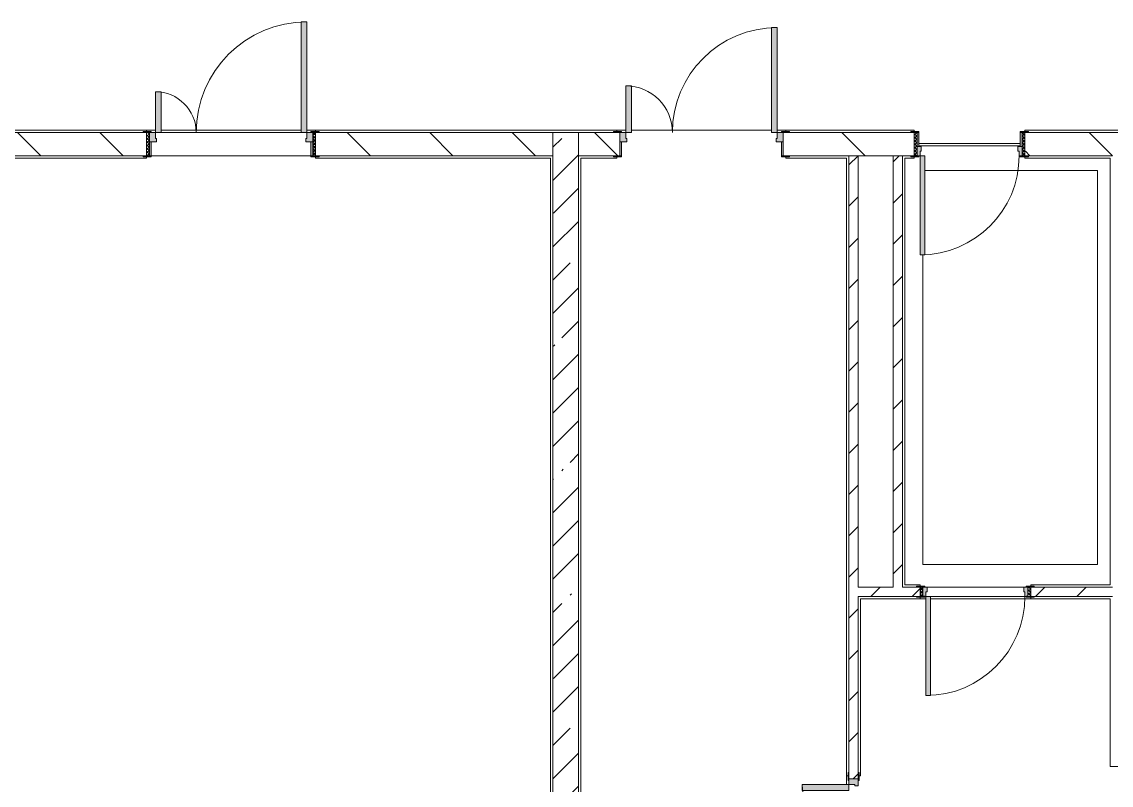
# Model space of a CAD drawing. Header units: millimetres. Extents: x -3724 to 231642, y -8553 to 29017.
# Drawn here: x 182278 to 191624, y 5000 to 11550 of the extents above; entities that cross this region are included whole.
import ezdxf

# ---------------------------------------------------------------- set-up
doc = ezdxf.new("R2010")
doc.units = ezdxf.units.MM
for name, color, linetype, lineweight in [('A-DETL-2', 7, 'Continuous', 5), ('A-GENM-1', 7, 'Continuous', 5), ('A-WALL', 7, 'Continuous', 9), ('I-WALL-3', 7, 'Continuous', 5)]:
    doc.layers.add(name, color=color, linetype=linetype, lineweight=lineweight)
for name, color, linetype, lineweight, true_color in [('A-DOOR-2', 7, 'Continuous', 5, 0xaaaaaa), ('A-DOOR-3', 7, 'Continuous', 5, 0xe2e2e2), ('A-DOOR-FRAM-3', 7, 'Continuous', 5, 0xe2e2e2), ('A-DOOR-FRAM-4', 7, 'Continuous', 5, 0xaaaaaa), ('A-FLOR-1', 7, 'Continuous', 5, 0xaaaaaa)]:
    doc.layers.add(name, color=color, linetype=linetype, lineweight=lineweight, true_color=true_color)
pattern_1 = [(45, (79704.28, 0), (-176.7767, 176.7767), [])]
pattern_2 = [(135, (79704.3, 0), (-353.5534, -353.5534), [])]

# ---------------------------------------------------------------- blocks, each defined once
blk = doc.blocks.new('110_Дверь_СКБ_1Ст_Внутренняя1 - Д-8 950x2100h_охрана-V174-1_3_1_птичка')
at = {"layer": 'A-DOOR-2'}
h = blk.add_hatch(dxfattribs=at)
h.set_pattern_fill('FP_61', color=256, style=0, pattern_type=2)
h.set_pattern_definition([(135, (1826.41, 164.685), (-14.14214, -14.14214), []), (225, (1826.41, 164.685), (14.14214, -14.14214), [])])
h.paths.add_polyline_path([(462.5, 100), (462.5, -100), (487.5, -100), (487.5, 100)])
at = {"layer": 'A-DOOR-3'}
h = blk.add_hatch(color=256, dxfattribs=at)
h.paths.add_polyline_path([(462.5, 100), (437.5, 100), (437.5, 60), (427.5, 60), (427.5, 20), (462.5, 20)])
h.paths.add_polyline_path([(-412.5, 100), (-437.5, 100), (-437.5, 20), (-402.5, 20.4), (-402.5, 60), (-412.5, 60)])
at = {"layer": 'A-DOOR-FRAM-3'}
for points in [[(437.5, 950), (397.5, 950), (397.5, 100), (437.5, 100), (437.5, 320)], [(-442.5, 108), (-492.5, 108), (-492.5, 100), (-422.5, 100), (-422.5, 108), (-437.5, 108)], [(487.7, 108), (447.5, 108), (447.5, 100), (517.5, 100), (517.5, 108)], [(-437.5, 20), (-437.5, -100), (-422.5, -100), (-422.5, 20)], [(447.5, 20), (447.5, -100), (462.5, -100), (462.5, 20)], [(-492.5, -100), (-492.5, -108), (-422.5, -108), (-422.5, -100), (-462.5, -100)], [(517.5, -100), (447.5, -100), (447.5, -108), (517.5, -108)]]:
    blk.add_hatch(color=256, dxfattribs=at).paths.add_polyline_path(points)
at = {"layer": 'A-DOOR-FRAM-4'}
h = blk.add_hatch(dxfattribs=at)
h.set_pattern_fill('FP_62', color=256, style=0, pattern_type=2)
h.set_pattern_definition([(45, (-296.384, 164.685), (-14.1421, 14.1421), []), (135, (-296.384, 164.685), (-14.1421, -14.1421), [])])
h.paths.add_polyline_path([(-462.5, 100), (-462.5, -100), (-437.5, -100), (-437.5, 100)])
at = {"layer": 'A-DOOR-2'}
for p, q in [((437.5, 950), (397.5, 950)), ((397.5, 950), (397.5, 100)), ((437.5, 100), (437.5, 950)), ((397.5, 100), (437.5, 100))]:
    blk.add_line(p, q, dxfattribs=at)
blk.add_arc((437.5, 100), 850, 90, 180, dxfattribs=at)
at = {"layer": 'A-DOOR-FRAM-4'}
for p, q in [((-422.5, 108), (-492.5, 108)), ((-492.5, 108), (-492.5, 100)), ((-492.5, 100), (-422.5, 100)), ((-437.5, 100), (-462.5, 100)), ((-462.5, 100), (-462.5, -100)), ((-412.5, 100), (-437.5, 100)), ((-437.5, 100), (-437.5, 20)), ((-437.5, -100), (-437.5, 100)), ((-422.5, 100), (-437.5, 100)), ((-437.5, 100), (-437.5, 99)), ((-437.5, 99), (-422.5, 99)), ((-422.5, 100), (-422.5, 108)), ((-422.5, 99), (-422.5, 100)), ((-412.5, 60), (-412.5, 100)), ((437.5, 100), (437.5, 60)), ((462.5, 100), (437.5, 100)), ((517.5, 108), (447.5, 108)), ((447.5, 108), (447.5, 100)), ((462.5, 100), (447.5, 100)), ((447.5, 100), (447.5, 99)), ((447.5, 100), (517.5, 100)), ((447.5, 99), (462.5, 99)), ((462.5, 20), (462.5, 100)), ((487.5, 100), (462.5, 100)), ((462.5, 100), (462.5, -100)), ((462.5, 99), (462.5, 100)), ((487.5, -100), (487.5, 100)), ((517.5, 100), (517.5, 108)), ((-437.5, 20), (-402.5, 20)), ((-422.5, 20), (-437.5, 20)), ((-437.5, 20), (-437.5, -100)), ((-422.5, -100), (-422.5, 20)), ((-402.5, 60), (-412.5, 60)), ((-402.5, 20), (-402.5, 60)), ((437.5, 60), (427.5, 60)), ((427.5, 60), (427.5, 20)), ((427.5, 20), (462.5, 20)), ((462.5, 20), (447.5, 20)), ((447.5, 20), (447.5, -100)), ((462.5, -100), (462.5, 20)), ((-422.5, -100), (-492.5, -100)), ((-492.5, -100), (-492.5, -108)), ((-492.5, -108), (-422.5, -108)), ((-462.5, -100), (-437.5, -100)), ((-437.5, -100), (-422.5, -100)), ((-422.5, -108), (-422.5, -100)), ((447.5, -100), (462.5, -100)), ((517.5, -100), (447.5, -100)), ((447.5, -100), (447.5, -108)), ((447.5, -108), (517.5, -108)), ((462.5, -100), (487.5, -100)), ((517.5, -108), (517.5, -100))]:
    blk.add_line(p, q, dxfattribs=at)
blk = doc.blocks.new('110_Дверь_СКБ_1Ст_Внутренняя1 - Д-8 950x2100h_охрана-V175-1_3_1_птичка')
at = {"layer": 'A-DOOR-2'}
h = blk.add_hatch(dxfattribs=at)
h.set_pattern_fill('FP_63', color=256, style=0, pattern_type=2)
h.set_pattern_definition([(135, (1826.41, 104.685), (-14.14214, -14.14214), []), (225, (1826.41, 104.685), (14.14214, -14.14214), [])])
h.paths.add_polyline_path([(462.5, 40), (462.5, -40), (487.5, -40), (486.1, 40)])
at = {"layer": 'A-DOOR-3'}
h = blk.add_hatch(color=256, dxfattribs=at)
h.paths.add_polyline_path([(-412.5, 40), (-437.5, 40), (-437.5, -40), (-402.5, -40), (-402.5, 0), (-412.5, 0)])
h.paths.add_polyline_path([(462.5, 40), (437.5, 40), (437.5, 0), (427.5, 0), (427.5, -40), (462.5, -40)])
at = {"layer": 'A-DOOR-FRAM-3'}
for points in [[(437.5, 890), (397.5, 890), (397.5, 40), (437.5, 40), (437.5, 713.8)], [(-471.3, 48), (-492.5, 48), (-492.5, 40), (-422.5, 40), (-422.5, 48), (-462.5, 48)], [(447.5, 48), (447.5, 40), (517.5, 40), (517.5, 48), (462.5, 48)], [(-462.5, -40), (-492.5, -40), (-492.5, -48), (-422.5, -48), (-422.5, -40), (-437.5, -40)], [(487.2, -40), (447.5, -40), (447.5, -48), (517.5, -48), (517.5, -40), (487.5, -40)]]:
    blk.add_hatch(color=256, dxfattribs=at).paths.add_polyline_path(points)
at = {"layer": 'A-DOOR-FRAM-4'}
h = blk.add_hatch(dxfattribs=at)
h.set_pattern_fill('FP_64', color=256, style=0, pattern_type=2)
h.set_pattern_definition([(45, (-296.384, 104.685), (-14.1421, 14.1421), []), (135, (-296.384, 104.685), (-14.1421, -14.1421), [])])
h.paths.add_polyline_path([(-462.5, 40), (-462.5, -40), (-437.5, -40), (-437.5, 40)])
at = {"layer": 'A-DOOR-2'}
for p, q in [((437.5, 890), (397.5, 890)), ((397.5, 890), (397.5, 40)), ((437.5, 40), (437.5, 890)), ((397.5, 40), (437.5, 40))]:
    blk.add_line(p, q, dxfattribs=at)
blk.add_arc((437.5, 40), 850, 90, 180, dxfattribs=at)
at = {"layer": 'A-DOOR-FRAM-4'}
for p, q in [((-422.5, 48), (-492.5, 48)), ((-492.5, 48), (-492.5, 40)), ((-492.5, 40), (-422.5, 40)), ((-437.5, 40), (-462.5, 40)), ((-462.5, 40), (-462.5, -40)), ((-412.5, 40), (-437.5, 40)), ((-437.5, 40), (-437.5, -40)), ((-437.5, -40), (-437.5, 40)), ((-422.5, 40), (-437.5, 40)), ((-437.5, 40), (-437.5, 39)), ((-437.5, 39), (-422.5, 39)), ((-422.5, 40), (-422.5, 48)), ((-422.5, 39), (-422.5, 40)), ((-412.5, 0), (-412.5, 40)), ((-402.5, 0), (-412.5, 0)), ((-402.5, -40), (-402.5, 0)), ((437.5, 0), (427.5, 0)), ((427.5, 0), (427.5, -40)), ((437.5, 40), (437.5, 0)), ((462.5, 40), (437.5, 40)), ((517.5, 48), (447.5, 48)), ((447.5, 48), (447.5, 40)), ((462.5, 40), (447.5, 40)), ((447.5, 40), (447.5, 39)), ((447.5, 40), (517.5, 40)), ((447.5, 39), (462.5, 39)), ((462.5, -40), (462.5, 40)), ((487.5, 40), (462.5, 40)), ((462.5, 40), (462.5, -40)), ((462.5, 39), (462.5, 40)), ((487.5, -40), (487.5, 40)), ((517.5, 40), (517.5, 48)), ((-422.5, -40), (-492.5, -40)), ((-492.5, -40), (-492.5, -48)), ((-492.5, -48), (-422.5, -48)), ((-462.5, -40), (-437.5, -40)), ((-422.5, -39), (-437.5, -39)), ((-437.5, -39), (-437.5, -40)), ((-437.5, -40), (-402.5, -40)), ((-437.5, -40), (-422.5, -40)), ((-422.5, -40), (-422.5, -39)), ((-422.5, -48), (-422.5, -40)), ((427.5, -40), (462.5, -40)), ((462.5, -39), (447.5, -39)), ((447.5, -39), (447.5, -40)), ((447.5, -40), (462.5, -40)), ((517.5, -40), (447.5, -40)), ((447.5, -40), (447.5, -48)), ((447.5, -48), (517.5, -48)), ((462.5, -40), (462.5, -39)), ((462.5, -40), (487.5, -40)), ((517.5, -48), (517.5, -40))]:
    blk.add_line(p, q, dxfattribs=at)
blk = doc.blocks.new('110_Дверь_СКБ_2Ст - Д-2а_л_ Из коридора на лестницу-32216062-1_3_1_птичка')
at = {"layer": 'A-DOOR-3'}
for points in [[(612.5, 100), (662.5, 100), (662.5, 1000), (612.5, 1000), (612.5, 120)], [(-637.5, 100), (-587.5, 100), (-587.5, 500), (-637.5, 500), (-637.5, 120)], [(697.5, -100), (712.5, -100), (712.5, 20), (697.5, 20)]]:
    blk.add_hatch(color=256, dxfattribs=at).paths.add_polyline_path(points)
h = blk.add_hatch(color=256, dxfattribs=at)
h.paths.add_polyline_path([(662.5, 20), (712.5, 20), (712.5, 100), (662.5, 100), (662.5, 50), (652.5, 50), (652.5, 20)])
h.paths.add_polyline_path([(-687.5, 20), (-627.5, 20), (-627.5, 50), (-637.5, 50), (-637.5, 100), (-687.5, 100)])
at = {"layer": 'A-DOOR-FRAM-3'}
for points in [[(-687.5, 100), (-672.5, 100), (-672.5, 108), (-742.5, 108), (-742.5, 100), (-712.5, 100)], [(722.9, 100), (767.5, 100), (767.5, 108), (697.5, 108), (697.5, 100), (712.5, 100)], [(-672.5, -100), (-672.5, 20), (-687.5, 20), (-687.5, -100)], [(-672.5, -108), (-672.5, -100), (-742.5, -100), (-742.5, -108), (-687.5, -108)], [(737.5, -108), (767.5, -108), (767.5, -100), (697.5, -100), (697.5, -108), (736.7, -108)]]:
    blk.add_hatch(color=256, dxfattribs=at).paths.add_polyline_path(points)
at = {"layer": 'A-DOOR-2'}
for p, q in [((662.5, 1000), (612.5, 1000)), ((612.5, 1000), (612.5, 100)), ((662.5, 100), (662.5, 1000)), ((-637.5, 500), (-637.5, 100)), ((-587.5, 500), (-637.5, 500)), ((-587.5, 100), (-587.5, 500)), ((-637.5, 100), (-587.5, 100)), ((612.5, 100), (662.5, 100))]:
    blk.add_line(p, q, dxfattribs=at)
for centre, radius, start, end in [((662.5, 100), 900, 90, 180), ((-637.5, 100), 400, 360, 90)]:
    blk.add_arc(centre, radius, start, end, dxfattribs=at)
at = {"layer": 'A-DOOR-FRAM-4'}
for p, q in [((-672.5, 108), (-742.5, 108)), ((-742.5, 108), (-742.5, 100)), ((-742.5, 100), (-672.5, 100)), ((-637.5, 100), (-687.5, 100)), ((-687.5, 100), (-687.5, 20)), ((-672.5, 100), (-672.5, 108)), ((-637.5, 50), (-637.5, 100)), ((662.5, 100), (662.5, 50)), ((712.5, 100), (662.5, 100)), ((767.5, 108), (697.5, 108)), ((697.5, 108), (697.5, 100)), ((697.5, 100), (767.5, 100)), ((712.5, 20), (712.5, 100)), ((767.5, 100), (767.5, 108)), ((-687.5, 20), (-627.5, 20)), ((-672.5, 20), (-687.5, 20)), ((-687.5, 20), (-687.5, -100)), ((-672.5, -100), (-672.5, 20)), ((-627.5, 50), (-637.5, 50)), ((-627.5, 20), (-627.5, 50)), ((662.5, 50), (652.5, 50)), ((652.5, 50), (652.5, 20)), ((652.5, 20), (712.5, 20)), ((712.5, 20), (697.5, 20)), ((697.5, 20), (697.5, -100)), ((712.5, -100), (712.5, 20)), ((-672.5, -100), (-742.5, -100)), ((-742.5, -100), (-742.5, -108)), ((-742.5, -108), (-672.5, -108)), ((-687.5, -100), (-672.5, -100)), ((-672.5, -108), (-672.5, -100)), ((697.5, -100), (712.5, -100)), ((767.5, -100), (697.5, -100)), ((697.5, -100), (697.5, -108)), ((697.5, -108), (767.5, -108)), ((767.5, -108), (767.5, -100))]:
    blk.add_line(p, q, dxfattribs=at)
blk = doc.blocks.new('110_Дверь_СКБ_2Ст - Д-6_л__ ДОО_Дв_1450x2100h_Дверь из раздевальной в коридор-25835678-1_3_1_птичка')
at = {"layer": 'A-DOOR-2'}
h = blk.add_hatch(dxfattribs=at)
h.set_pattern_fill('FP_142', color=256, style=0, pattern_type=2)
h.set_pattern_definition([(135, (1576.41, 164.685), (-14.14214, -14.14214), []), (225, (1576.41, 164.685), (14.14214, -14.14214), [])])
h.paths.add_polyline_path([(736.5, -100), (737.5, -100), (736.5, 100), (712.5, 100), (712.5, -100), (735.7, -100)])
at = {"layer": 'A-DOOR-3'}
for points in [[(615.8, 100), (662.5, 100), (662.5, 1050), (612.5, 1050), (612.5, 100)], [(-587.5, 100), (-587.5, 450), (-637.5, 450), (-637.5, 100)]]:
    blk.add_hatch(color=256, dxfattribs=at).paths.add_polyline_path(points)
h = blk.add_hatch(color=256, dxfattribs=at)
h.paths.add_polyline_path([(-627.5, 20), (-627.5, 50), (-637.5, 50), (-637.5, 100), (-687.5, 100), (-687.5, 20), (-637.5, 20)])
h.paths.add_polyline_path([(712.5, 20), (712.5, 100), (662.5, 100), (662.5, 50), (652.5, 50), (652.5, 20), (662.5, 20)])
at = {"layer": 'A-DOOR-FRAM-3'}
for points in [[(-672.5, 100), (-672.5, 108), (-742.5, 108), (-742.5, 100), (-687.5, 100)], [(737.5, 100), (767.5, 100), (767.5, 108), (697.5, 108), (697.5, 100), (736.5, 100)], [(-672.5, -100), (-672.5, 20), (-687.5, 20), (-687.5, -100)], [(712.5, -100), (712.5, 20), (697.5, 20), (697.5, -100)], [(-672.5, -108), (-672.5, -100), (-742.5, -100), (-742.5, -108), (-687.5, -108)], [(737.5, -108), (767.5, -108), (767.5, -100), (697.5, -100), (697.5, -108), (736.5, -108)]]:
    blk.add_hatch(color=256, dxfattribs=at).paths.add_polyline_path(points)
at = {"layer": 'A-DOOR-FRAM-4'}
h = blk.add_hatch(dxfattribs=at)
h.set_pattern_fill('FP_143', color=256, style=0, pattern_type=2)
h.set_pattern_definition([(45, (-546.384, 164.685), (-14.1421, 14.1421), []), (135, (-546.384, 164.685), (-14.1421, -14.1421), [])])
h.paths.add_polyline_path([(-712.5, -100), (-687.5, -100), (-687.5, 100), (-712.5, 100)])
at = {"layer": 'A-DOOR-2'}
for p, q in [((662.5, 1050), (612.5, 1050)), ((612.5, 1050), (612.5, 100)), ((662.5, 100), (662.5, 1050)), ((-637.5, 450), (-637.5, 100)), ((-587.5, 450), (-637.5, 450)), ((-587.5, 100), (-587.5, 450)), ((-637.5, 100), (-587.5, 100)), ((612.5, 100), (662.5, 100))]:
    blk.add_line(p, q, dxfattribs=at)
for centre, radius, start, end in [((662.5, 100), 950, 90, 180), ((-637.5, 100), 350, 360, 90)]:
    blk.add_arc(centre, radius, start, end, dxfattribs=at)
at = {"layer": 'A-DOOR-FRAM-4'}
for p, q in [((-672.5, 108), (-742.5, 108)), ((-742.5, 108), (-742.5, 100)), ((-742.5, 100), (-672.5, 100)), ((-687.5, 100), (-712.5, 100)), ((-712.5, 100), (-712.5, -100)), ((-637.5, 100), (-687.5, 100)), ((-687.5, 100), (-687.5, 20)), ((-687.5, -100), (-687.5, 100)), ((-672.5, 100), (-672.5, 108)), ((-637.5, 50), (-637.5, 100)), ((662.5, 100), (662.5, 50)), ((712.5, 100), (662.5, 100)), ((767.5, 108), (697.5, 108)), ((697.5, 108), (697.5, 100)), ((697.5, 100), (767.5, 100)), ((712.5, 20), (712.5, 100)), ((737.5, 100), (712.5, 100)), ((712.5, 100), (712.5, -100)), ((737.5, -100), (737.5, 100)), ((767.5, 100), (767.5, 108)), ((-687.5, 20), (-627.5, 20)), ((-672.5, 20), (-687.5, 20)), ((-687.5, 20), (-687.5, -100)), ((-672.5, -100), (-672.5, 20)), ((-627.5, 50), (-637.5, 50)), ((-627.5, 20), (-627.5, 50)), ((662.5, 50), (652.5, 50)), ((652.5, 50), (652.5, 20)), ((652.5, 20), (712.5, 20)), ((712.5, 20), (697.5, 20)), ((697.5, 20), (697.5, -100)), ((712.5, -100), (712.5, 20)), ((-672.5, -100), (-742.5, -100)), ((-742.5, -100), (-742.5, -108)), ((-742.5, -108), (-672.5, -108)), ((-712.5, -100), (-687.5, -100)), ((-687.5, -100), (-672.5, -100)), ((-672.5, -108), (-672.5, -100)), ((697.5, -100), (712.5, -100)), ((767.5, -100), (697.5, -100)), ((697.5, -100), (697.5, -108)), ((697.5, -108), (767.5, -108)), ((712.5, -100), (737.5, -100)), ((767.5, -108), (767.5, -100))]:
    blk.add_line(p, q, dxfattribs=at)
blk = doc.blocks.new('110_Дверь_СКБ_2Ст - Д-5_п_ Из игровой в коридор-32215844-1_3_1_птичка')
at = {"layer": 'A-DOOR-3'}
for points in [[(-637.5, 53.8), (-637.5, 40), (-587.5, 40), (-587.5, 940), (-637.5, 940), (-637.5, 60)], [(612.5, 57.5), (612.5, 40), (662.5, 42.7), (662.5, 440), (612.5, 440), (612.5, 60)]]:
    blk.add_hatch(color=256, dxfattribs=at).paths.add_polyline_path(points)
h = blk.add_hatch(color=256, dxfattribs=at)
h.paths.add_polyline_path([(-687.5, -40), (-627.5, -40), (-627.5, -10), (-637.5, -10), (-637.5, 40), (-687.5, 40)])
h.paths.add_polyline_path([(652.5, -10), (652.5, -40), (712.5, -40), (712.5, 40), (662.5, 40), (662.5, -10)])
at = {"layer": 'A-DOOR-FRAM-3'}
for points in [[(-742.5, 40), (-672.5, 40), (-672.5, 48), (-742.5, 48)], [(697.5, 48), (697.5, 40), (767.5, 40), (767.5, 48), (712.5, 48)], [(-742.5, -48), (-672.5, -48), (-672.5, -40), (-742.5, -40)], [(697.5, -47.8), (697.8, -48), (767.5, -48), (767.5, -40), (697.5, -40)]]:
    blk.add_hatch(color=256, dxfattribs=at).paths.add_polyline_path(points)
at = {"layer": 'A-DOOR-2'}
for p, q in [((-637.5, 940), (-637.5, 40)), ((-587.5, 940), (-637.5, 940)), ((-587.5, 40), (-587.5, 940)), ((662.5, 440), (612.5, 440)), ((612.5, 440), (612.5, 40)), ((662.5, 40), (662.5, 440)), ((-637.5, 40), (-587.5, 40)), ((612.5, 40), (662.5, 40))]:
    blk.add_line(p, q, dxfattribs=at)
for centre, radius, start, end in [((-637.5, 40), 900, 0, 90), ((662.5, 40), 400, 90, 180)]:
    blk.add_arc(centre, radius, start, end, dxfattribs=at)
at = {"layer": 'A-DOOR-FRAM-4'}
for p, q in [((-672.5, 48), (-742.5, 48)), ((-742.5, 48), (-742.5, 40)), ((-742.5, 40), (-672.5, 40)), ((-637.5, 40), (-687.5, 40)), ((-687.5, 40), (-687.5, -40)), ((-672.5, 40), (-672.5, 48)), ((-637.5, -10), (-637.5, 40)), ((662.5, 40), (662.5, -10)), ((712.5, 40), (662.5, 40)), ((767.5, 48), (697.5, 48)), ((697.5, 48), (697.5, 40)), ((697.5, 40), (767.5, 40)), ((712.5, -40), (712.5, 40)), ((767.5, 40), (767.5, 48)), ((-672.5, -40), (-742.5, -40)), ((-742.5, -40), (-742.5, -48)), ((-742.5, -48), (-672.5, -48)), ((-672.5, -39), (-687.5, -39)), ((-687.5, -39), (-687.5, -40)), ((-687.5, -40), (-627.5, -40)), ((-687.5, -40), (-672.5, -40)), ((-672.5, -40), (-672.5, -39)), ((-672.5, -48), (-672.5, -40)), ((-627.5, -10), (-637.5, -10)), ((-627.5, -40), (-627.5, -10)), ((662.5, -10), (652.5, -10)), ((652.5, -10), (652.5, -40)), ((652.5, -40), (712.5, -40)), ((712.5, -39), (697.5, -39)), ((697.5, -39), (697.5, -40)), ((697.5, -40), (712.5, -40)), ((767.5, -40), (697.5, -40)), ((697.5, -40), (697.5, -48)), ((697.5, -48), (767.5, -48)), ((712.5, -40), (712.5, -39)), ((767.5, -48), (767.5, -40))]:
    blk.add_line(p, q, dxfattribs=at)
blk = doc.blocks.new('Рисунок_горы - Рисунок_горы-31934381-1_3_1_птичка')
at = {"layer": 'A-GENM-1'}
for p, q in [((107109, 10336.9), (107109, 10341.4)), ((107109, 10341.4), (107109, 10336.9)), ((107109, 10337.6), (107109, 10337.2)), ((107109, 10336.9), (107109, 10337.5)), ((107109, 10319.6), (107109, 10274.5)), ((107109, 10274.8), (107109, 10274.5)), ((107109, 10274.5), (107109, 10274.8)), ((107109, 10274.5), (107109, 10092.4)), ((107109, 10131.7), (107109, 10163.4)), ((107109, 10163.4), (107109, 10131.7)), ((107109, 10060.5), (107109, 10116.4)), ((107109, 10116.4), (107109, 10060.5)), ((107109, 10092.4), (107109, 9922.3)), ((107109, 9469.7), (107109, 9583.7)), ((107109, 9583.7), (107109, 9469.7)), ((107109, 9053.7), (107109, 9094.1)), ((107109, 9094.1), (107109, 9053.7)), ((107109, 8045.1), (107109, 7835.6)), ((107109, 7726), (107109, 7712.6)), ((107109, 7402.7), (107109, 7707.3)), ((107109, 7707.3), (107109, 7402.7)), ((107109, 6596.8), (107109, 6811.8)), ((107109, 6811.8), (107109, 6596.8)), ((107109, 6543.6), (107109, 6262.3)), ((107109, 6405.5), (107109, 6505.2)), ((107109, 6505.2), (107109, 6405.5)), ((107109, 6323.1), (107109, 6385.4)), ((107109, 6385.4), (107109, 6323.1)), ((107109, 6239.8), (107109, 6301.8)), ((107109, 6301.8), (107109, 6239.8)), ((107109, 6066.3), (107109, 6088)), ((107109, 6088), (107109, 6066.3)), ((107109, 5410.9), (107109, 5473.2)), ((107109, 5473.2), (107109, 5410.9)), ((107109, 5202.8), (107109, 5327.3)), ((107109, 5327.3), (107109, 5202.8)), ((107109, 5182.5), (107109, 5181.1)), ((107109, 5181.1), (107109, 5059.9))]:
    blk.add_line(p, q, dxfattribs=at)
for points, knots in [([(107109, 10337.5), (107109, 10337.5), (107109, 10329.2), (107109, 10324.1), (107109, 10319.6)], [0.09352518, 0.09352518, 0.09352518, 0.09352518, 0.09352519, 0.100719424, 0.100719424, 0.100719424, 0.100719424]), ([(107109, 10337.2), (107109, 10337.2), (107109, 10322.4), (107109, 10312.8), (107109, 10294.4)], [0.24444444, 0.24444444, 0.24444444, 0.24444444, 0.24444445, 0.26666667, 0.26666667, 0.26666667, 0.26666667]), ([(107109, 10274.8), (107109, 10274.8), (107109, 10262.3), (107109, 10180.7), (107109, 10163.4)], [0.115107914, 0.115107914, 0.115107914, 0.115107914, 0.115107924, 0.122302158, 0.122302158, 0.122302158, 0.122302158]), ([(107109, 10163.4), (107109, 10163.4), (107109, 10172.3), (107109, 10198.6), (107109, 10223.6)], [0.8, 0.8, 0.8, 0.8, 0.80000001, 0.83456091, 0.83456091, 0.83456091, 0.83456091]), ([(107109, 10131.7), (107109, 10131.7), (107109, 10126.7), (107109, 10122.2), (107109, 10116.4)], [0.129496403, 0.129496403, 0.129496403, 0.129496403, 0.129496413, 0.136690647, 0.136690647, 0.136690647, 0.136690647]), ([(107109, 10092.4), (107109, 10092.4), (107109, 10032), (107109, 9812.1), (107109, 9757.7)], [0.06666667, 0.06666667, 0.06666667, 0.06666667, 0.06666668, 0.13333333, 0.13333333, 0.13333333, 0.13333333]), ([(107109, 9757.7), (107109, 9757.7), (107109, 9812.1), (107109, 10032), (107109, 10092.4)], [0.15555556, 0.15555556, 0.15555556, 0.15555556, 0.15555557, 0.17777778, 0.17777778, 0.17777778, 0.17777778]), ([(107109, 10060.5), (107109, 10060.5), (107109, 10054.9), (107109, 10049.5), (107109, 10044.1)], [0.1438848921, 0.1438848921, 0.1438848921, 0.1438848921, 0.1438849021, 0.1445141984, 0.1445141984, 0.1445141984, 0.1445141984]), ([(107109, 9757.7), (107109, 9757.7), (107109, 9704.1), (107109, 9654.4), (107109, 9607.5)], [0.13333333, 0.13333333, 0.13333333, 0.13333333, 0.13333334, 0.2, 0.2, 0.2, 0.2]), ([(107109, 9607.5), (107109, 9607.5), (107109, 9654.4), (107109, 9704.1), (107109, 9757.7)], [0.13333333, 0.13333333, 0.13333333, 0.13333333, 0.13333334, 0.15555556, 0.15555556, 0.15555556, 0.15555556]), ([(107109, 9583.7), (107109, 9583.7), (107109, 9652.7), (107109, 9687.2), (107109, 9716.8)], [0.33333333, 0.33333333, 0.33333333, 0.33333333, 0.33333334, 0.36812579, 0.36812579, 0.36812579, 0.36812579]), ([(107109, 9607.5), (107109, 9607.5), (107109, 9580.5), (107109, 9484.8), (107109, 9470.5)], [0.2, 0.2, 0.2, 0.2, 0.20000001, 0.26533865, 0.26533865, 0.26533865, 0.26533865]), ([(107109, 9469.7), (107109, 9469.7), (107109, 9480.9), (107109, 9579.9), (107109, 9607.5)], [0.11111111, 0.11111111, 0.11111111, 0.11111111, 0.11111112, 0.13333333, 0.13333333, 0.13333333, 0.13333333]), ([(107109, 9469.7), (107109, 9469.7), (107109, 9455.6), (107109, 9350.3), (107109, 9347)], [0.179856115, 0.179856115, 0.179856115, 0.179856115, 0.179856125, 0.186956261, 0.186956261, 0.186956261, 0.186956261]), ([(107109, 9347), (107109, 9347), (107109, 9339), (107109, 9335.8), (107109, 9334.1)], [0.18705036, 0.18705036, 0.18705036, 0.18705036, 0.18705037, 0.189281587, 0.189281587, 0.189281587, 0.189281587]), ([(107109, 9315.5), (107109, 9315.5), (107109, 9322.9), (107109, 9326.8), (107109, 9329.1)], [0.066666667, 0.066666667, 0.066666667, 0.066666667, 0.066666677, 0.07240782, 0.07240782, 0.07240782, 0.07240782]), ([(107109, 9094.1), (107109, 9094.1), (107109, 9125.5), (107109, 9292.7), (107109, 9315.5)], [0.04444444, 0.04444444, 0.04444444, 0.04444444, 0.04444445, 0.06666667, 0.06666667, 0.06666667, 0.06666667]), ([(107109, 9315.5), (107109, 9315.5), (107109, 9292.7), (107109, 9125.5), (107109, 9094.1)], [0.194244604, 0.194244604, 0.194244604, 0.194244604, 0.194244614, 0.201438849, 0.201438849, 0.201438849, 0.201438849]), ([(107109, 8222.7), (107109, 8222.7), (107109, 8267), (107109, 8298.1), (107109, 8323.4)], [0.82222222, 0.82222222, 0.82222222, 0.82222222, 0.82222223, 0.83345188, 0.83345188, 0.83345188, 0.83345188]), ([(107109, 8148.5), (107109, 8148.5), (107109, 8172.6), (107109, 8198.1), (107109, 8222.7)], [0.8, 0.8, 0.8, 0.8, 0.80000001, 0.82222222, 0.82222222, 0.82222222, 0.82222222]), ([(107109, 8222.7), (107109, 8222.7), (107109, 8198.1), (107109, 8172.6), (107109, 8148.5)], [0.258992806, 0.258992806, 0.258992806, 0.258992806, 0.258992816, 0.26618705, 0.26618705, 0.26618705, 0.26618705]), ([(107109, 7955.5), (107109, 7955.5), (107109, 8012.2), (107109, 8097.9), (107109, 8148.5)], [0.77777778, 0.77777778, 0.77777778, 0.77777778, 0.77777779, 0.8, 0.8, 0.8, 0.8]), ([(107109, 8148.5), (107109, 8148.5), (107109, 8097.9), (107109, 8012.2), (107109, 7955.5)], [0.26618705, 0.26618705, 0.26618705, 0.26618705, 0.26618706, 0.273381295, 0.273381295, 0.273381295, 0.273381295]), ([(107109, 7980.1), (107109, 7980.1), (107109, 7981.7), (107109, 7983.3), (107109, 7984.8)], [0.622222222, 0.622222222, 0.622222222, 0.622222222, 0.622222232, 0.623651268, 0.623651268, 0.623651268, 0.623651268]), ([(107109, 7835.6), (107109, 7835.6), (107109, 7850.2), (107109, 7943.9), (107109, 7955.5)], [0.75555556, 0.75555556, 0.75555556, 0.75555556, 0.75555557, 0.77777778, 0.77777778, 0.77777778, 0.77777778]), ([(107109, 7955.5), (107109, 7955.5), (107109, 7943.9), (107109, 7850.2), (107109, 7835.6)], [0.273381295, 0.273381295, 0.273381295, 0.273381295, 0.273381305, 0.28057554, 0.28057554, 0.28057554, 0.28057554]), ([(107109, 7868.5), (107109, 7868.5), (107109, 7842.3), (107109, 7815.5), (107109, 7797.9)], [0.2, 0.2, 0.2, 0.2, 0.2, 0.3210695, 0.3210695, 0.3210695, 0.3210695]), ([(107109, 7835.6), (107109, 7835.6), (107109, 7817.1), (107109, 7793.7), (107109, 7777.8)], [0.28057554, 0.28057554, 0.28057554, 0.28057554, 0.28057555, 0.287769784, 0.287769784, 0.287769784, 0.287769784]), ([(107109, 7777.8), (107109, 7777.8), (107109, 7767.9), (107109, 7738.5), (107109, 7726)], [0.287769784, 0.287769784, 0.287769784, 0.287769784, 0.287769794, 0.294964029, 0.294964029, 0.294964029, 0.294964029]), ([(107109, 7712.6), (107109, 7712.6), (107109, 7715.6), (107109, 7717.9), (107109, 7718.9)], [0.302158273, 0.302158273, 0.302158273, 0.302158273, 0.302158283, 0.304776362, 0.304776362, 0.304776362, 0.304776362]), ([(107109, 7426.8), (107109, 7426.8), (107109, 7346.5), (107109, 7313.6), (107109, 7254.1)], [0.0625, 0.0625, 0.0625, 0.0625, 0.06250001, 0.125, 0.125, 0.125, 0.125]), ([(107109, 7321.6), (107109, 7321.6), (107109, 7319.8), (107109, 7318), (107109, 7316.4)], [0.166666667, 0.166666667, 0.166666667, 0.166666667, 0.166666677, 0.173671158, 0.173671158, 0.173671158, 0.173671158]), ([(107109, 7222.2), (107109, 7222.2), (107109, 7221.7), (107109, 7221.2), (107109, 7220.7)], [0.1875, 0.1875, 0.1875, 0.1875, 0.18750001, 0.190214258, 0.190214258, 0.190214258, 0.190214258]), ([(107109, 7196.7), (107109, 7196.7), (107109, 7135.5), (107109, 7087.7), (107109, 6990)], [0.25, 0.25, 0.25, 0.25, 0.25000001, 0.3125, 0.3125, 0.3125, 0.3125]), ([(107109, 7144.2), (107109, 7144.2), (107109, 7161.9), (107109, 7172.3), (107109, 7178.4)], [0.555555556, 0.555555556, 0.555555556, 0.555555556, 0.555555566, 0.564056428, 0.564056428, 0.564056428, 0.564056428]), ([(107109, 7099.7), (107109, 7099.7), (107109, 7119.2), (107109, 7136), (107109, 7144.2)], [0.53333333, 0.53333333, 0.53333333, 0.53333333, 0.53333334, 0.55555556, 0.55555556, 0.55555556, 0.55555556]), ([(107109, 6990), (107109, 6990), (107109, 6928.5), (107109, 6852.5), (107109, 6803.8)], [0.3125, 0.3125, 0.3125, 0.3125, 0.31250001, 0.375, 0.375, 0.375, 0.375]), ([(107109, 6803.8), (107109, 6803.8), (107109, 6766.8), (107109, 6750.7), (107109, 6724.5)], [0.375, 0.375, 0.375, 0.375, 0.37500001, 0.4375, 0.4375, 0.4375, 0.4375]), ([(107109, 6745.8), (107109, 6745.8), (107109, 6752.1), (107109, 6755.8), (107109, 6757.6)], [0.444444444, 0.444444444, 0.444444444, 0.444444444, 0.444444454, 0.447632731, 0.447632731, 0.447632731, 0.447632731]), ([(107109, 6724.5), (107109, 6724.5), (107109, 6678.8), (107109, 6632.5), (107109, 6587.1)], [0.4375, 0.4375, 0.4375, 0.4375, 0.43750001, 0.5, 0.5, 0.5, 0.5]), ([(107109, 6595.4), (107109, 6595.4), (107109, 6600.3), (107109, 6604.3), (107109, 6607.4)], [0.5, 0.5, 0.5, 0.5, 0.50000001, 0.51649798, 0.51649798, 0.51649798, 0.51649798]), ([(107109, 6596.8), (107109, 6596.8), (107109, 6590.2), (107109, 6586.5), (107109, 6584.7)], [0.345323741, 0.345323741, 0.345323741, 0.345323741, 0.345323751, 0.347639696, 0.347639696, 0.347639696, 0.347639696]), ([(107109, 6587.1), (107109, 6587.1), (107109, 6571), (107109, 6574.8), (107109, 6563.8)], [0.352517986, 0.352517986, 0.352517986, 0.352517986, 0.352517996, 0.35971223, 0.35971223, 0.35971223, 0.35971223]), ([(107109, 6563.8), (107109, 6563.8), (107109, 6557), (107109, 6550.7), (107109, 6543.6)], [0.35971223, 0.35971223, 0.35971223, 0.35971223, 0.35971224, 0.366906475, 0.366906475, 0.366906475, 0.366906475]), ([(107109, 6543.6), (107109, 6543.6), (107109, 6536.9), (107109, 6516.4), (107109, 6505.2)], [0.366906475, 0.366906475, 0.366906475, 0.366906475, 0.366906485, 0.374100719, 0.374100719, 0.374100719, 0.374100719]), ([(107109, 6505.2), (107109, 6505.2), (107109, 6514.6), (107109, 6530.5), (107109, 6539.4)], [0.93333333, 0.93333333, 0.93333333, 0.93333333, 0.93333334, 0.98919844, 0.98919844, 0.98919844, 0.98919844]), ([(107109, 6405.5), (107109, 6405.5), (107109, 6394.4), (107109, 6394.3), (107109, 6385.4)], [0.381294964, 0.381294964, 0.381294964, 0.381294964, 0.381294974, 0.388489209, 0.388489209, 0.388489209, 0.388489209]), ([(107109, 6385.4), (107109, 6385.4), (107109, 6386.7), (107109, 6387.8), (107109, 6388.8)], [0.866666667, 0.866666667, 0.866666667, 0.866666667, 0.866666677, 0.871507528, 0.871507528, 0.871507528, 0.871507528]), ([(107109, 6323.1), (107109, 6323.1), (107109, 6310.3), (107109, 6311.8), (107109, 6301.8)], [0.395683453, 0.395683453, 0.395683453, 0.395683453, 0.395683463, 0.402877698, 0.402877698, 0.402877698, 0.402877698]), ([(107109, 6301.8), (107109, 6301.8), (107109, 6303.2), (107109, 6304.3), (107109, 6305.3)], [0.8, 0.8, 0.8, 0.8, 0.80000001, 0.804459721, 0.804459721, 0.804459721, 0.804459721]), ([(107109, 6214.8), (107109, 6214.8), (107109, 6224.1), (107109, 6230.7), (107109, 6239.8)], [0.73333333, 0.73333333, 0.73333333, 0.73333333, 0.73333334, 0.76666667, 0.76666667, 0.76666667, 0.76666667]), ([(107109, 6239.8), (107109, 6239.8), (107109, 6230.7), (107109, 6224.1), (107109, 6214.8)], [0.410071942, 0.410071942, 0.410071942, 0.410071942, 0.410071952, 0.417266187, 0.417266187, 0.417266187, 0.417266187]), ([(107109, 6128.8), (107109, 6128.8), (107109, 6163.6), (107109, 6185.7), (107109, 6214.8)], [0.7, 0.7, 0.7, 0.7, 0.70000001, 0.73333333, 0.73333333, 0.73333333, 0.73333333]), ([(107109, 6214.8), (107109, 6214.8), (107109, 6185.7), (107109, 6163.6), (107109, 6128.8)], [0.417266187, 0.417266187, 0.417266187, 0.417266187, 0.417266197, 0.424460432, 0.424460432, 0.424460432, 0.424460432]), ([(107109, 6128.8), (107109, 6128.8), (107109, 6118.9), (107109, 6116.6), (107109, 6108.7)], [0.424460432, 0.424460432, 0.424460432, 0.424460432, 0.424460442, 0.431654676, 0.431654676, 0.431654676, 0.431654676]), ([(107109, 6108.7), (107109, 6108.7), (107109, 6109.8), (107109, 6110.7), (107109, 6111.6)], [0.666666667, 0.666666667, 0.666666667, 0.666666667, 0.666666677, 0.671054164, 0.671054164, 0.671054164, 0.671054164]), ([(107109, 6108.7), (107109, 6108.7), (107109, 6100.1), (107109, 6096.9), (107109, 6088)], [0.431654676, 0.431654676, 0.431654676, 0.431654676, 0.431654686, 0.438848921, 0.438848921, 0.438848921, 0.438848921]), ([(107109, 6088), (107109, 6088), (107109, 6090.1), (107109, 6091.9), (107109, 6093.5)], [0.633333333, 0.633333333, 0.633333333, 0.633333333, 0.633333343, 0.64115975, 0.64115975, 0.64115975, 0.64115975]), ([(107109, 5494.8), (107109, 5494.8), (107109, 5505.3), (107109, 5516.6), (107109, 5528.4)], [0.5, 0.5, 0.5, 0.5, 0.50000001, 0.505168715, 0.505168715, 0.505168715, 0.505168715]), ([(107109, 5473.2), (107109, 5473.2), (107109, 5481.2), (107109, 5486.6), (107109, 5494.8)], [0.46666667, 0.46666667, 0.46666667, 0.46666667, 0.46666668, 0.5, 0.5, 0.5, 0.5]), ([(107109, 5494.8), (107109, 5494.8), (107109, 5486.6), (107109, 5481.2), (107109, 5473.2)], [0.467625899, 0.467625899, 0.467625899, 0.467625899, 0.467625909, 0.474820144, 0.474820144, 0.474820144, 0.474820144]), ([(107109, 5412.6), (107109, 5412.6), (107109, 5381.3), (107109, 5348.9), (107109, 5322.1)], [0.16666667, 0.16666667, 0.16666667, 0.16666667, 0.16666668, 0.2, 0.2, 0.2, 0.2]), ([(107109, 5410.9), (107109, 5410.9), (107109, 5403), (107109, 5399.8), (107109, 5391.1)], [0.482014388, 0.482014388, 0.482014388, 0.482014388, 0.482014398, 0.489208633, 0.489208633, 0.489208633, 0.489208633]), ([(107109, 5391.1), (107109, 5391.1), (107109, 5393.8), (107109, 5396), (107109, 5398)], [0.4, 0.4, 0.4, 0.4, 0.40000001, 0.41053937, 0.41053937, 0.41053937, 0.41053937]), ([(107109, 5327.3), (107109, 5327.3), (107109, 5345.9), (107109, 5365.8), (107109, 5391.1)], [0.36666667, 0.36666667, 0.36666667, 0.36666667, 0.36666668, 0.4, 0.4, 0.4, 0.4]), ([(107109, 5391.1), (107109, 5391.1), (107109, 5365.8), (107109, 5345.9), (107109, 5327.3)], [0.489208633, 0.489208633, 0.489208633, 0.489208633, 0.489208643, 0.496402878, 0.496402878, 0.496402878, 0.496402878]), ([(107109, 5322.1), (107109, 5322.1), (107109, 5294.4), (107109, 5274.4), (107109, 5251.1)], [0.2, 0.2, 0.2, 0.2, 0.20000001, 0.23333333, 0.23333333, 0.23333333, 0.23333333]), ([(107109, 5251.1), (107109, 5251.1), (107109, 5248.6), (107109, 5246.1), (107109, 5243.7)], [0.233333333, 0.233333333, 0.233333333, 0.233333333, 0.233333343, 0.24056919, 0.24056919, 0.24056919, 0.24056919]), ([(107109, 5217.1), (107109, 5217.1), (107109, 5208.6), (107109, 5196.8), (107109, 5188.6)], [0.26666667, 0.26666667, 0.26666667, 0.26666667, 0.26666668, 0.29265082, 0.29265082, 0.29265082, 0.29265082]), ([(107109, 5202.8), (107109, 5202.8), (107109, 5190.1), (107109, 5187.2), (107109, 5182.5)], [0.503597122, 0.503597122, 0.503597122, 0.503597122, 0.503597132, 0.510791367, 0.510791367, 0.510791367, 0.510791367]), ([(107109, 5059.9), (107109, 5059.9), (107109, 5048.8), (107109, 5037.4), (107109, 5026.3)], [0.525179856, 0.525179856, 0.525179856, 0.525179856, 0.525179866, 0.529081731, 0.529081731, 0.529081731, 0.529081731])]:
    blk.add_open_spline(points, degree=3, knots=knots, dxfattribs=at)
for points in [[(107109, 10318.3), (107109, 10321.4), (107109, 10324.7), (107109, 10327.8)], [(107109, 10223.6), (107109, 10246.7), (107109, 10268.8), (107109, 10274.8)], [(107109, 10044.1), (107109, 10049.5), (107109, 10054.9), (107109, 10060.5)], [(107109, 9716.8), (107109, 9687.2), (107109, 9652.7), (107109, 9583.7)], [(107109, 9347), (107109, 9348.1), (107109, 9455.5), (107109, 9469.7)], [(107109, 9335.8), (107109, 9337.8), (107109, 9341.1), (107109, 9347)], [(107109, 9330.8), (107109, 9329), (107109, 9325.2), (107109, 9315.5)], [(107109, 8323.4), (107109, 8298.1), (107109, 8267), (107109, 8222.7)], [(107109, 8167.4), (107109, 8116.9), (107109, 8058.8), (107109, 8045.1)], [(107109, 7986.5), (107109, 7966.1), (107109, 7895.8), (107109, 7868.5)], [(107109, 7797.5), (107109, 7815.9), (107109, 7966.3), (107109, 7984.7)], [(107109, 7978.8), (107109, 7979.2), (107109, 7979.7), (107109, 7980.1)], [(107109, 7718.9), (107109, 7717.8), (107109, 7714.4), (107109, 7707.3)], [(107109, 7712.6), (107109, 7681.9), (107109, 7475.8), (107109, 7426.8)], [(107109, 7423.4), (107109, 7402.3), (107109, 7347.3), (107109, 7321.6)], [(107109, 7253.8), (107109, 7247.6), (107109, 7229.3), (107109, 7223.1)], [(107109, 7211.4), (107109, 7208.7), (107109, 7204.2), (107109, 7196.7)], [(107109, 7057.2), (107109, 7066.3), (107109, 7078.1), (107109, 7091.6)], [(107109, 6757.2), (107109, 6757.1), (107109, 6757), (107109, 6756.9)], [(107109, 6664.4), (107109, 6703.5), (107109, 6738.3), (107109, 6745.8)], [(107109, 6601.9), (107109, 6589.1), (107109, 6569.4), (107109, 6549)], [(107109, 6584.7), (107109, 6586.5), (107109, 6590.2), (107109, 6596.8)], [(107109, 6429), (107109, 6455.9), (107109, 6566), (107109, 6592.9)], [(107109, 6516.7), (107109, 6498.5), (107109, 6475.4), (107109, 6447.3)], [(107109, 6447.3), (107109, 6419.6), (107109, 6401.3), (107109, 6408.3)], [(107109, 6398.8), (107109, 6400.5), (107109, 6402.7), (107109, 6405.5)], [(107109, 6315.9), (107109, 6317.7), (107109, 6320), (107109, 6323.1)], [(107109, 6122), (107109, 6123.9), (107109, 6126), (107109, 6128.8)], [(107109, 6103.9), (107109, 6105.3), (107109, 6106.9), (107109, 6108.7)], [(107109, 5528.4), (107109, 5553.4), (107109, 5580.8), (107109, 5608.6)], [(107109, 5608.6), (107109, 5567.6), (107109, 5527.7), (107109, 5494.8)], [(107109, 5441), (107109, 5431), (107109, 5421.3), (107109, 5412.6)], [(107109, 5405.9), (107109, 5407.4), (107109, 5409), (107109, 5410.9)], [(107109, 5260.7), (107109, 5275.7), (107109, 5285.7), (107109, 5291.6)], [(107109, 5257.1), (107109, 5258.3), (107109, 5259.5), (107109, 5260.7)], [(107109, 5229), (107109, 5225.2), (107109, 5221.2), (107109, 5217.1)], [(107109, 5193.5), (107109, 5195.9), (107109, 5198.9), (107109, 5202.8)], [(107109, 4996.9), (107109, 5086.6), (107109, 5046.4), (107109, 4960)], [(107109, 4997.1), (107109, 5021), (107109, 5029.3), (107109, 5042)], [(107109, 5030.9), (107109, 5009.2), (107109, 4973.1), (107109, 4936.1)]]:
    blk.add_open_spline(points, degree=3, dxfattribs=at)

msp = doc.modelspace()

# ---------------------------------------------------------------- hatches: boundary and pattern name
at = {"layer": 'I-WALL-3'}
h = msp.add_hatch(dxfattribs=at)
h.set_pattern_fill('FP_136', color=256, style=0, pattern_type=2)
h.set_pattern_definition(pattern_2)
h.paths.add_polyline_path([(185734.3, 10400), (186834.3, 10400), (186834.3, 10600), (184799.3, 10600), (184799.3, 10400), (185214.3, 10400)])
h.paths.add_polyline_path([(181543.6, 10400), (183349.3, 10400), (183349.3, 10600), (181314.3, 10600), (181314.3, 10400), (181334.3, 10400)])
h.paths.add_polyline_path([(169334.3, 10400), (169689.3, 10400), (169689.3, 10600), (169314.3, 10600), (169314.3, 10400)])
h.paths.add_polyline_path([(171114.3, 10400), (172214.3, 10400), (172214.3, 10600), (171089.3, 10600), (171089.3, 10400)])
h.paths.add_polyline_path([(173164.3, 10400), (173914.3, 10400), (173914.3, 10600), (173164.3, 10600)])
h = msp.add_hatch(dxfattribs=at)
h.set_pattern_fill('FP_118', color=256, style=0, pattern_type=2)
h.set_pattern_definition([(45, (79704.28, 0), (-285.1231, 285.1231), []), (45, (79989.4, 0), (-285.1231, 285.1231), [504.031, -100.806, 16.764, -84.042])])
h.paths.add_polyline_path([(187034.3, 2400), (187054.3, 2400), (187054.3, 10600), (186834.3, 10600), (186834.3, 2400)])
h = msp.add_hatch(dxfattribs=at)
h.set_pattern_fill('FP_136', color=256, style=0, pattern_type=2)
h.set_pattern_definition(pattern_2)
h.paths.add_polyline_path([(199054.3, 10400), (200914.3, 10400), (200914.3, 10600), (199034.3, 10600), (199034.3, 10400)])
h.paths.add_polyline_path([(191634.3, 10400), (191634.3, 10600), (190884.3, 10600), (190889.2, 10400), (191614.3, 10400)])
h.paths.add_polyline_path([(188809.3, 10400), (189934.3, 10400), (189931.3, 10600), (188809.3, 10600), (188809.3, 10520)])
h.paths.add_polyline_path([(187054.3, 10400), (187409.3, 10400), (187409.3, 10600), (187054.3, 10600)])
h = msp.add_hatch(dxfattribs=at)
h.set_pattern_fill('FP_135', color=256, style=0, pattern_type=2)
h.set_pattern_definition(pattern_1)
h.paths.add_polyline_path([(189374.3, 125), (189454.3, 125), (189454.3, 3655), (189374.3, 3655), (189374.3, 150)])
h.paths.add_polyline_path([(189424.3, 5055), (189454.3, 5055), (189454.3, 10400), (189374.3, 10400), (189374.3, 5055)])
h = msp.add_hatch(dxfattribs=at)
h.set_pattern_fill('FP_135', color=256, style=0, pattern_type=2)
h.set_pattern_definition(pattern_1)
h.paths.add_polyline_path([(189834.3, 6700), (189834.3, 10400), (189754.3, 10400), (189754.3, 6700)])
h = msp.add_hatch(dxfattribs=at)
h.set_pattern_fill('FP_135', color=256, style=0, pattern_type=2)
h.set_pattern_definition(pattern_1)
h.paths.add_polyline_path([(189954.3, 6620), (189984.3, 6620), (189984.3, 6700), (189454.3, 6700), (189454.3, 6620), (189934.3, 6620)])
h.paths.add_polyline_path([(190934.3, 6620), (191634.3, 6620), (191634.3, 6700), (190934.3, 6700)])

# ---------------------------------------------------------------- linework, layer by layer
at = {"layer": 'A-DETL-2'}
for p, q in [((191507.8, 10273.7), (190024.3, 10273.7)), ((191507.8, 6893.7), (191507.8, 10273.7)), ((190007.8, 9550), (190007.8, 6893.7)), ((190007.8, 6893.7), (191507.8, 6893.7))]:
    msp.add_line(p, q, dxfattribs=at)
at = {"layer": 'A-FLOR-1'}
for p, q in [((180533.3, 10620), (183424.3, 10620)), ((183349.3, 10620), (183349.3, 10608)), ((184674.3, 10620), (183474.3, 10620)), ((184724.3, 10620), (187459.3, 10620)), ((184798.3, 10608), (184798.3, 10620)), ((187384.3, 10620), (187384.3, 10608)), ((188709.3, 10620), (187509.3, 10620)), ((188759.3, 10620), (189934.3, 10620)), ((188834.3, 10608), (188834.3, 10620)), ((189934.3, 10620), (189934.3, 10608)), ((190884.3, 10608), (190884.3, 10620)), ((190884.3, 10620), (200894.3, 10620)), ((189974.3, 10506.3), (190844.3, 10506.3)), ((190844.3, 10486.3), (189974.3, 10486.3)), ((183349.3, 10380), (181334.3, 10380)), ((183349.3, 10392), (183349.3, 10380)), ((184798.3, 10380), (184798.3, 10392)), ((186814.3, 10380), (184798.3, 10380)), ((186814.3, 170), (186814.3, 10380)), ((187384.3, 10380), (187074.3, 10380)), ((187074.3, 10380), (187074.3, 2557)), ((187384.3, 10392), (187384.3, 10380)), ((188834.3, 10380), (188834.3, 10392)), ((189354.3, 10380), (188834.3, 10380)), ((189354.3, 5005), (189354.3, 10380)), ((189934.3, 10380), (189854.3, 10380)), ((189854.3, 10380), (189854.3, 6720)), ((189934.3, 10392), (189934.3, 10380)), ((190884.3, 10380), (190884.3, 10392)), ((191614.3, 10380), (190884.3, 10380)), ((191614.3, 6720), (191614.3, 10380)), ((189854.3, 6720), (189984.3, 6720)), ((189984.3, 6720), (189984.3, 6708)), ((190934.3, 6708), (190934.3, 6720)), ((190934.3, 6720), (191614.3, 6720)), ((190034.3, 6600), (189474.3, 6600)), ((189474.3, 6600), (189474.3, 5080)), ((189984.3, 6612), (189984.3, 6600)), ((191614.3, 6600), (190074.3, 6600)), ((190934.3, 6600), (190934.3, 6612)), ((191614.3, 5160), (191614.3, 6600)), ((197134.3, 5160), (191614.3, 5160)), ((189366.3, 5080), (189353.3, 5080)), ((189353.3, 5080), (189353.3, 5005)), ((189474.3, 5080), (189462.3, 5080))]:
    msp.add_line(p, q, dxfattribs=at)
at = {"layer": 'A-WALL'}
for p, q in [((186834.3, 10400), (186834.3, 10600)), ((187054.3, 10600), (187054.3, 10400)), ((189454.3, 10400), (189374.3, 10400)), ((189834.3, 10400), (189754.3, 10400))]:
    msp.add_line(p, q, dxfattribs=at)
at = {"layer": 'I-WALL-3'}
for p, q in [((183319.3, 10600), (178404.3, 10600)), ((183474.3, 10600), (184674.3, 10600)), ((187354.3, 10600), (184829.3, 10600)), ((189904.3, 10600), (188864.3, 10600)), ((200914.3, 10600), (190914.3, 10600)), ((181314.3, 10400), (183319.3, 10400)), ((184759.3, 10400), (183389.3, 10400)), ((184829.3, 10400), (186834.3, 10400)), ((186834.3, 10400), (186834.3, 150)), ((187054.3, 2480), (187054.3, 10400)), ((187054.3, 10400), (187354.3, 10400)), ((188864.3, 10400), (189374.3, 10400)), ((189374.3, 10400), (189374.3, 5110)), ((189454.3, 6700), (189454.3, 10400)), ((189454.3, 10400), (189754.3, 10400)), ((189754.3, 10400), (189754.3, 6700)), ((189834.3, 6700), (189834.3, 10400)), ((189834.3, 10400), (189904.3, 10400)), ((190914.3, 10400), (191634.3, 10400)), ((189754.3, 6700), (189454.3, 6700)), ((189954.3, 6700), (189834.3, 6700)), ((190044.3, 6700), (190874.3, 6700)), ((191634.3, 6700), (190964.3, 6700)), ((189454.3, 6620), (189954.3, 6620)), ((189454.3, 5110), (189454.3, 6620)), ((190884.3, 6620), (190074.3, 6620)), ((190964.3, 6620), (191634.3, 6620))]:
    msp.add_line(p, q, dxfattribs=at)

# ---------------------------------------------------------------- block references
at = {"layer": 'A-DOOR-2'}
for name, p in [('110_Дверь_СКБ_2Ст - Д-6_л__ ДОО_Дв_1450x2100h_Дверь из раздевальной в коридор-25835678-1_3_1_птичка', (184061.8, 10500)), ('110_Дверь_СКБ_2Ст - Д-2а_л_ Из коридора на лестницу-32216062-1_3_1_птичка', (188096.8, 10500))]:
    msp.add_blockref(name, p, dxfattribs=at)
for name, p, rotation in [('110_Дверь_СКБ_1Ст_Внутренняя1 - Д-8 950x2100h_охрана-V174-1_3_1_птичка', (190421.8, 10500), 180), ('110_Дверь_СКБ_1Ст_Внутренняя1 - Д-8 950x2100h_охрана-V175-1_3_1_птичка', (190471.8, 6660), 180), ('110_Дверь_СКБ_2Ст - Д-5_п_ Из игровой в коридор-32215844-1_3_1_птичка', (189414.3, 4342.5), 89.99999999999991)]:
    msp.add_blockref(name, p, dxfattribs=dict(at, rotation=rotation))
at = {"layer": 'A-GENM-1'}
msp.add_blockref('Рисунок_горы - Рисунок_горы-31934381-1_3_1_птичка', (79704.3, 0), dxfattribs=at)

doc.saveas('drawing.dxf')
